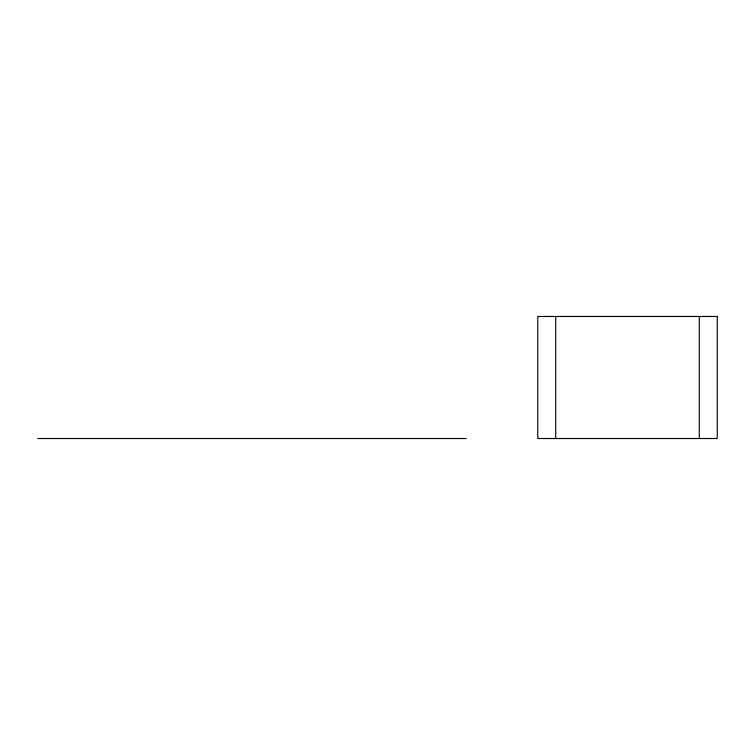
<?xml version="1.0" encoding="UTF-8"?>
<svg xmlns="http://www.w3.org/2000/svg" width="755" height="755" viewBox="0 0 755 755"><rect width="100%" height="100%" fill="white"/><g stroke="black" fill="none" stroke-linecap="round" stroke-linejoin="round"><path stroke-width="1.13" d="M37.75 438.523L466.099 438.523M699.3 316.477L699.3 438.523M555.727 316.477L555.727 438.523M717.25 316.477L537.787 316.477L537.787 438.523L717.25 438.523L717.25 316.477"/></g></svg>
